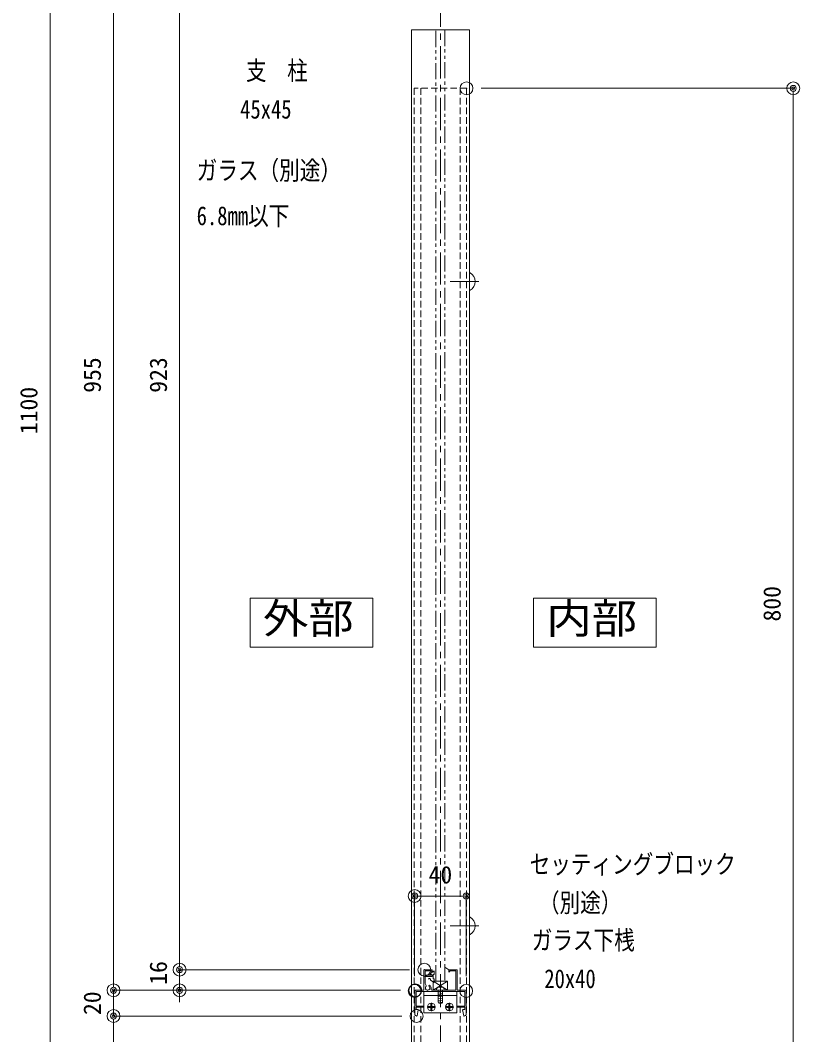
# Model space of a CAD drawing. Units: millimetres, scale not verified. Extents: x -3580 to 3580, y -1188 to 1188.
# Drawn here: x 1716 to 2320, y -617 to 170 of the extents above; entities that cross this region are included whole.
import ezdxf
from ezdxf.enums import TextEntityAlignment as Align

# ---------------------------------------------------------------- set-up
doc = ezdxf.new("R2010")
doc.units = ezdxf.units.MM
doc.header["$LTSCALE"] = 20
doc.header["$PDMODE"] = 32
doc.header["$PDSIZE"] = 10
for name, pattern in [('USER1', [2, 1.25, -0.25, 0.25, -0.25]), ('USER2', [1.25, 0.625, -0.125, 0.125, -0.125, 0.125, -0.125]), ('USER3', [0.375, 0.25, -0.125])]:
    doc.linetypes.add(name, pattern=pattern)
for name, color, linetype, lineweight in [('0-0_0', 7, 'Continuous', 18), ('0-1_DEFPOINTS', 7, 'Continuous', 18), ('0-3_アンカー', 4, 'Continuous', 18), ('0-5_6ﾊｯﾁﾝｸﾞ', 4, 'Continuous', 18), ('0-6_51破線ｱﾙﾐ', 3, 'USER3', 18), ('0-7_2躯体線', 4, 'Continuous', 18), ('0-8_3中心線', 2, 'USER1', 18), ('0-9_41ｱﾙﾐ', 6, 'Continuous', 18), ('0-A_1手摺寸法', 7, 'Continuous', 18), ('0-B_42ｱﾙﾐ部品', 6, 'Continuous', 18), ('0-C_P4-12', 7, 'Continuous', 18), ('0-D_CYAN', 4, 'Continuous', 18), ('0-E_2a', 1, 'USER2', 18)]:
    doc.layers.add(name, color=color, linetype=linetype, lineweight=lineweight)
doc.layers.add('0-2_MOJI', color=7, linetype='Continuous')
doc.styles.add('ＭＳ ゴシック', font='')
doc.styles.get('ＭＳ ゴシック').set_extended_font_data('MS Gothic')

# ---------------------------------------------------------------- blocks, each defined once
blk = doc.blocks.new('A$C43F735A4')
at = {"layer": '0-5_6ﾊｯﾁﾝｸﾞ'}
for p, q in [((1.25, 14.99), (1.66, 15.99)), ((4.34, 15.99), (1.66, 15.99)), ((4.75, 14.99), (4.34, 15.99)), ((5, 15.42), (1, 14.95)), ((5, 15.42), (1, 14.95)), ((5, 14.01), (1, 13.54)), ((5, 14.01), (1, 13.54)), ((5, 12.6), (1, 12.13)), ((5, 12.6), (1, 12.13)), ((5, 11.19), (1, 10.72)), ((5, 11.19), (1, 10.72)), ((5, 9.78), (1, 9.31)), ((5, 9.78), (1, 9.31)), ((5, 8.37), (1, 7.9)), ((5, 8.37), (1, 7.9)), ((1.25, 5.99), (1.25, 14.99)), ((4.75, 5.99), (4.75, 14.99)), ((0, 5.49), (0, 5.79)), ((5.8, 5.99), (0.2, 5.99)), ((5, 7.06), (1, 6.59)), ((5, 7.06), (1, 6.59)), ((4, 3.49), (2, 3.49)), ((6, 5.49), (6, 5.79))]:
    blk.add_line(p, q, dxfattribs=at)
for centre, radius, start, end in [((0.2, 5.79), 0.2, 90, 180), ((2, 5.49), 2, 180, 270), ((4, 5.49), 2, 270, 0), ((5.8, 5.79), 0.2, 0, 90)]:
    blk.add_arc(centre, radius, start, end, dxfattribs=at)
at = {"layer": '0-6_51破線ｱﾙﾐ'}
blk.add_line((3, 0), (3, 19.15), dxfattribs=at)
blk = doc.blocks.new('simozanuke')
at = {"layer": '0-5_6ﾊｯﾁﾝｸﾞ'}
for p, q in [((-10.3, -12), (-3.7, -12)), ((-7.87, -11.62), (-9.4, -11.62)), ((-9.4, -12.38), (-9.4, -11.62)), ((-7.87, -12.38), (-9.4, -12.38)), ((-7.37, -9.6), (-7.37, -11.12)), ((-6.62, -9.6), (-7.37, -9.6)), ((-7.37, -14.4), (-7.37, -12.88)), ((-6.62, -14.4), (-7.37, -14.4)), ((-7, -15.3), (-7, -8.7)), ((-6.62, -9.6), (-6.62, -11.12)), ((-6.62, -14.4), (-6.62, -12.88)), ((-6.12, -11.62), (-4.59, -11.62)), ((-6.12, -12.38), (-4.59, -12.38)), ((-4.59, -12.38), (-4.59, -11.62)), ((10.3, -12), (3.7, -12)), ((6.13, -11.62), (4.6, -11.62)), ((4.6, -12.38), (4.6, -11.62)), ((6.13, -12.38), (4.6, -12.38)), ((6.63, -9.6), (6.63, -11.12)), ((6.63, -9.6), (7.38, -9.6)), ((6.63, -14.4), (6.63, -12.88)), ((6.63, -14.4), (7.38, -14.4)), ((7, -15.3), (7, -8.7)), ((7.38, -9.6), (7.38, -11.12)), ((7.38, -14.4), (7.38, -12.88)), ((7.88, -11.62), (9.41, -11.62)), ((7.88, -12.38), (9.41, -12.38)), ((9.41, -12.38), (9.41, -11.62))]:
    blk.add_line(p, q, dxfattribs=at)
for centre in [(-7, -12), (7, -12)]:
    blk.add_circle(centre, 3, dxfattribs=at)
for centre, start, end in [((-7.87, -11.12), 270, 0), ((-7.87, -12.88), 0, 90), ((-6.12, -11.12), 180, 270), ((-6.12, -12.88), 90, 180), ((6.13, -11.12), 270, 0), ((6.13, -12.88), 0, 90), ((7.88, -11.12), 180, 270), ((7.88, -12.88), 90, 180)]:
    blk.add_arc(centre, 0.5, start, end, dxfattribs=at)
at = {"layer": '0-B_42ｱﾙﾐ部品'}
for p, q in [((-12.75, 0), (-12.75, -16.5)), ((12.75, 0), (12.75, -16.5)), ((12.75, -3), (-12.75, -3)), ((12.75, -16.5), (-12.75, -16.5))]:
    blk.add_line(p, q, dxfattribs=at)
blk = doc.blocks.new('_ORIGIN2')
at = {"layer": '0-0_0'}
blk.add_line((-0.5, 0), (-1, 0), dxfattribs=at)
for radius in [0.5, 0.25]:
    blk.add_circle((0, 0), radius, dxfattribs=at)
blk = doc.blocks.new('D105')
at = {"layer": '0-1_DEFPOINTS'}
for p in [(3827.44, -178.95), (4062.65, -178.95), (4016.65, -258.95)]:
    blk.add_point(p, dxfattribs=at)
at = {"layer": '0-A_1手摺寸法'}
for p, q in [((4051.15, -178.95), (3827.44, -178.95)), ((3827.44, -254.35), (3827.44, -183.55)), ((4005.15, -258.95), (3827.44, -258.95))]:
    blk.add_line(p, q, dxfattribs=at)
at = {"layer": '0-A_1手摺寸法', "xscale": 4.6, "yscale": 4.6}
for p, rotation in [((3827.44, -178.95), 90), ((3827.44, -258.95), 270)]:
    blk.add_blockref('_ORIGIN2', p, dxfattribs=dict(at, rotation=rotation))
at = {"layer": '0-A_1手摺寸法', "style": 'ＭＳ ゴシック'}
blk.add_text('80', height=13.49, rotation=90, dxfattribs=at).set_placement((3821.69, -228.15), align=Align.BOTTOM_LEFT)
blk = doc.blocks.new('D91')
at = {"layer": '0-1_DEFPOINTS'}
for p in [(3827.44, -158.95), (4061.65, -158.95), (4062.65, -178.95)]:
    blk.add_point(p, dxfattribs=at)
at = {"layer": '0-A_1手摺寸法'}
for p, q in [((3827.44, -154.35), (3827.44, -149.75)), ((4050.15, -158.95), (3827.44, -158.95)), ((3827.44, -178.95), (3827.44, -158.95)), ((4051.15, -178.95), (3827.44, -178.95)), ((3827.44, -183.55), (3827.44, -188.15))]:
    blk.add_line(p, q, dxfattribs=at)
at = {"layer": '0-A_1手摺寸法', "xscale": 4.6, "yscale": 4.6}
for p, rotation in [((3827.44, -158.95), 270), ((3827.44, -178.95), 90)]:
    blk.add_blockref('_ORIGIN2', p, dxfattribs=dict(at, rotation=rotation))
at = {"layer": '0-A_1手摺寸法', "style": 'ＭＳ ゴシック'}
blk.add_text('20', height=13.49, rotation=90, dxfattribs=at).set_placement((3821.69, -178.15), align=Align.BOTTOM_LEFT)
blk = doc.blocks.new('D106')
at = {"layer": '0-1_DEFPOINTS'}
for p in [(4051.15, 841.05), (3778.21, -258.95), (4016.65, -258.95)]:
    blk.add_point(p, dxfattribs=at)
at = {"layer": '0-A_1手摺寸法'}
for p, q in [((4039.65, 841.05), (3778.21, 841.05)), ((3778.21, 836.45), (3778.21, -254.35)), ((4005.15, -258.95), (3778.21, -258.95))]:
    blk.add_line(p, q, dxfattribs=at)
at = {"layer": '0-A_1手摺寸法', "xscale": 4.6, "yscale": 4.6}
for p, rotation in [((3778.21, 841.05), 90), ((3778.21, -258.95), 270)]:
    blk.add_blockref('_ORIGIN2', p, dxfattribs=dict(at, rotation=rotation))
at = {"layer": '0-A_1手摺寸法', "style": 'ＭＳ ゴシック'}
blk.add_text('1100', height=13.49, rotation=90, dxfattribs=at).set_placement((3772.46, 272.65), align=Align.BOTTOM_LEFT)
blk = doc.blocks.new('D85')
at = {"layer": '0-1_DEFPOINTS'}
for p in [(4051.15, 796.05), (3827.44, -158.95), (4061.65, -158.95)]:
    blk.add_point(p, dxfattribs=at)
at = {"layer": '0-A_1手摺寸法'}
for p, q in [((4039.65, 796.05), (3827.44, 796.05)), ((3827.44, 791.45), (3827.44, -154.35)), ((4050.15, -158.95), (3827.44, -158.95))]:
    blk.add_line(p, q, dxfattribs=at)
at = {"layer": '0-A_1手摺寸法', "xscale": 4.6, "yscale": 4.6}
for p, rotation in [((3827.44, 796.05), 90), ((3827.44, -158.95), 270)]:
    blk.add_blockref('_ORIGIN2', p, dxfattribs=dict(at, rotation=rotation))
at = {"layer": '0-A_1手摺寸法', "style": 'ＭＳ ゴシック'}
blk.add_text('955', height=13.49, rotation=90, dxfattribs=at).set_placement((3821.69, 304.75), align=Align.BOTTOM_LEFT)
blk = doc.blocks.new('D112')
at = {"layer": '0-1_DEFPOINTS'}
for p in [(4068.65, 780.05), (3878.71, -142.95), (4068.7, -142.95)]:
    blk.add_point(p, dxfattribs=at)
at = {"layer": '0-A_1手摺寸法'}
for p, q in [((4057.15, 780.05), (3878.71, 780.05)), ((3878.71, 775.45), (3878.71, -138.35)), ((4057.2, -142.95), (3878.71, -142.95))]:
    blk.add_line(p, q, dxfattribs=at)
at = {"layer": '0-A_1手摺寸法', "xscale": 4.6, "yscale": 4.6}
for p, rotation in [((3878.71, 780.05), 90), ((3878.71, -142.95), 270)]:
    blk.add_blockref('_ORIGIN2', p, dxfattribs=dict(at, rotation=rotation))
at = {"layer": '0-A_1手摺寸法', "style": 'ＭＳ ゴシック'}
blk.add_text('923', height=13.49, rotation=90, dxfattribs=at).set_placement((3872.96, 304.75), align=Align.BOTTOM_LEFT)
blk = doc.blocks.new('D86')
at = {"layer": '0-1_DEFPOINTS'}
for p in [(4068.7, -142.95), (3878.71, -158.95), (4061.65, -158.95)]:
    blk.add_point(p, dxfattribs=at)
at = {"layer": '0-A_1手摺寸法'}
for p, q in [((3878.71, -138.35), (3878.71, -133.75)), ((4057.2, -142.95), (3878.71, -142.95)), ((3878.71, -142.95), (3878.71, -158.95)), ((4050.15, -158.95), (3878.71, -158.95)), ((3878.71, -163.55), (3878.71, -168.15))]:
    blk.add_line(p, q, dxfattribs=at)
at = {"layer": '0-A_1手摺寸法', "xscale": 4.6, "yscale": 4.6}
for p, rotation in [((3878.71, -142.95), 270), ((3878.71, -158.95), 90)]:
    blk.add_blockref('_ORIGIN2', p, dxfattribs=dict(at, rotation=rotation))
at = {"layer": '0-A_1手摺寸法', "style": 'ＭＳ ゴシック'}
blk.add_text('16', height=13.49, rotation=90, dxfattribs=at).set_placement((3872.96, -154.65), align=Align.BOTTOM_LEFT)
blk = doc.blocks.new('D118')
at = {"layer": '0-1_DEFPOINTS'}
for p in [(4061.15, -85.78), (4061.15, -159.45), (4101.15, -159.45)]:
    blk.add_point(p, dxfattribs=at)
at = {"layer": '0-A_1手摺寸法'}
for p, q in [((4061.15, -147.95), (4061.15, -85.78)), ((4096.55, -85.78), (4065.75, -85.78)), ((4101.15, -147.95), (4101.15, -85.78))]:
    blk.add_line(p, q, dxfattribs=at)
at = {"layer": '0-A_1手摺寸法', "xscale": 4.6, "yscale": 4.6, "rotation": 180}
blk.add_blockref('_ORIGIN2', (4061.15, -85.78), dxfattribs=at)
at = {"layer": '0-A_1手摺寸法', "xscale": 4.6, "yscale": 4.6}
blk.add_blockref('_ORIGIN2', (4101.15, -85.78), dxfattribs=at)
at = {"layer": '0-A_1手摺寸法', "style": 'ＭＳ ゴシック'}
blk.add_text('40', height=13.49, dxfattribs=at).set_placement((4071.95, -80.03), align=Align.BOTTOM_LEFT)
blk = doc.blocks.new('D119')
at = {"layer": '0-1_DEFPOINTS'}
for p in [(4101.4, 541.05), (4354.99, 541.05), (4101.4, -258.95)]:
    blk.add_point(p, dxfattribs=at)
at = {"layer": '0-A_1手摺寸法'}
for p, q in [((4112.9, 541.05), (4354.99, 541.05)), ((4354.99, -254.35), (4354.99, 536.45)), ((4112.9, -258.95), (4354.99, -258.95))]:
    blk.add_line(p, q, dxfattribs=at)
at = {"layer": '0-A_1手摺寸法', "xscale": 4.6, "yscale": 4.6}
for p, rotation in [((4354.99, 541.05), 90), ((4354.99, -258.95), 270)]:
    blk.add_blockref('_ORIGIN2', p, dxfattribs=dict(at, rotation=rotation))
at = {"layer": '0-A_1手摺寸法', "style": 'ＭＳ ゴシック'}
blk.add_text('800', height=13.49, rotation=90, dxfattribs=at).set_placement((4349.24, 127.25), align=Align.BOTTOM_LEFT)
blk = doc.blocks.new('A$C5454394C')
at = {"layer": '0-9_41ｱﾙﾐ'}
for p, q in [((7, 19.99), (7, 35.49)), ((7, 19.99), (7, 35.49)), ((7.88, 35.99), (7.5, 35.99)), ((7.88, 35.99), (13.5, 35.99)), ((8, 31.79), (8, 34.99)), ((8, 34.99), (12.52, 34.99)), ((8, 31.79), (12.52, 31.79)), ((13.5, 35.14), (13.5, 35.99)), ((13.5, 30.79), (13.5, 31.64)), ((26.5, 33.99), (26.5, 35.99)), ((26.5, 35.99), (32.5, 35.99)), ((26.5, 33.99), (26.5, 35.99)), ((26.5, 35.99), (32.5, 35.99)), ((26.5, 33.99), (27.5, 34.99)), ((27.5, 34.99), (32, 34.99)), ((32, 19.99), (32, 34.99)), ((32, 19.99), (32, 34.99)), ((33, 19.99), (33, 35.49)), ((33, 19.99), (33, 35.49)), ((8, 30.79), (13.5, 30.79)), ((8, 25.47), (8, 30.79)), ((8, 25.21), (8, 30.79)), ((8.93, 23.59), (8, 25.21)), ((0, 18.49), (0, 19.49)), ((0, 18.49), (0, 1.49)), ((1.5, 19.99), (0.5, 19.99)), ((9.7, 18.99), (1, 18.99)), ((7, 19.99), (1.5, 19.99)), ((7, 19.99), (1.5, 19.99)), ((9.83, 19.2), (9.7, 18.99)), ((9.83, 19.2), (9.7, 18.99)), ((10.17, 19.2), (10.3, 18.99)), ((10.17, 19.2), (10.3, 18.99)), ((20, 18.99), (10.3, 18.99)), ((20, 18.99), (10.3, 18.99)), ((20, 19.99), (13.67, 19.99)), ((20, 19.99), (13.67, 19.99)), ((20, 19.99), (32, 19.99)), ((20, 19.99), (32, 19.99)), ((20, 19.99), (32, 19.99)), ((20, 19.99), (32, 19.99)), ((20, 18.99), (39, 18.99)), ((27.3, 18.99), (39, 18.99)), ((33, 19.99), (38.5, 19.99)), ((33, 19.99), (38.5, 19.99)), ((38.5, 19.99), (39.5, 19.99)), ((39, 18.99), (39, 14.79)), ((39, 18.99), (39, 7.79)), ((40, 18.49), (40, 19.49)), ((40, 18.49), (40, 1.49)), ((1, 14.79), (1, 7.79)), ((40, 14.79), (40, 1.49)), ((1, 7.79), (7, 7.79)), ((1, 6.79), (7, 6.79)), ((1, 6.79), (7, 6.79)), ((1, 6.79), (1, 4.99)), ((1, 6.79), (1, 4.99)), ((1, 4.99), (2.5, 4.99)), ((2.8, 4.69), (1.8, 0.19)), ((7, 7.79), (7, 6.79)), ((7, 7.79), (7, 6.79)), ((33, 7.71), (33.09, 7.79)), ((33, 7.79), (33, 6.79)), ((33, 7.79), (33, 6.79)), ((39, 7.79), (33, 7.79)), ((39, 7.79), (33, 7.79)), ((39, 6.79), (33, 6.79)), ((39, 6.79), (33, 6.79)), ((37.2, 4.69), (38.2, 0.19))]:
    blk.add_line(p, q, dxfattribs=at)
for points in [[(26.5, 33.99), (27.5, 34.99), (32, 34.99)], [(1, 18.99), (1, 7.79), (7, 7.79)], [(12.7, 18.99), (10.3, 18.99), (13.3, 18.99)], [(39, 6.79), (39, 4.99), (37.5, 4.99)], [(39, 6.79), (39, 4.99), (37.57, 4.99)]]:
    blk.add_lwpolyline(points, dxfattribs=at)
for centre, radius, start, end in [((7.5, 35.49), 0.5, 90, 180), ((13, 35.14), 0.5, 197.4576, 0), ((13, 31.64), 0.5, 0, 162.5424), ((32.5, 35.49), 0.5, 0, 90), ((11.53, 23.39), 0.5, 47.24126, 227.24126), ((10, 21.74), 2.75, 348.46304, 47.24126), ((0.5, 19.49), 0.5, 90, 180), ((10, 21.74), 1.75, 132.75874, 47.24126), ((8.47, 23.39), 0.5, 312.75874, 23.62063), ((8.47, 23.39), 0.5, 312.75874, 23.62063), ((10, 19.09), 0.2, 32.33353, 147.66647), ((10, 19.09), 0.2, 32.33353, 147.66647), ((13.67, 20.99), 1, 168.46304, 270), ((13.67, 20.99), 1, 168.46304, 270), ((39.5, 19.49), 0.5, 0, 90), ((1.5, 1.49), 1.5, 180, 275.99682), ((1.6, 0.19), 0.2, 286.47213, 360), ((2.5, 4.69), 0.3, 0, 90), ((37.5, 4.69), 0.3, 90, 180), ((38.4, 0.19), 0.2, 180, 253.52787), ((38.5, 1.49), 1.5, 264.00318, 0)]:
    blk.add_arc(centre, radius, start, end, dxfattribs=at)
blk = doc.blocks.new('A$C11FF1953')
at = {"layer": '0-3_アンカー'}
for p, q in [((4.57, 3.26), (3.8, 3.26)), ((3.8, 3.26), (3.8, -0.06)), ((4.57, -0.06), (3.8, -0.06))]:
    blk.add_line(p, q, dxfattribs=at)
at = {"layer": '0-5_6ﾊｯﾁﾝｸﾞ'}
for p, q in [((0.59, 3.2), (0, 3.2)), ((0.59, 0), (0, 0)), ((1.57, 4.2), (4.57, 6.1)), ((1.57, 4.2), (1.57, 3.35)), ((4.57, 6.1), (4.57, 3.26)), ((4.57, -0.06), (4.57, -2.9))]:
    blk.add_line(p, q, dxfattribs=at)
blk.add_lwpolyline([(1.57, -0.15), (1.57, -1), (4.57, -2.9)], dxfattribs=at)
for centre, start, end in [((1.07, 3.35), 197.4576, 0), ((1.07, -0.15), 0, 162.5424)]:
    blk.add_arc(centre, 0.5, start, end, dxfattribs=at)

msp = doc.modelspace()

# ---------------------------------------------------------------- linework, layer by layer
at = {"layer": '0-0_0'}
for p, q in [((2019.1, 162.38), (2019.1, -666.69)), ((2064.1, 162.38), (2064.1, -666.69))]:
    msp.add_line(p, q, dxfattribs=at)
at = {"layer": '0-1_DEFPOINTS'}
msp.add_line((2064.1, 162.38), (2019.1, 162.38), dxfattribs=at)
at = {"layer": '0-3_アンカー', "linetype": 'USER3'}
for p, q in [((2021.35, 117.11), (2021.35, -682.89)), ((2061.85, 117.11), (2021.35, 117.11)), ((2026.35, 117.11), (2026.35, -682.89)), ((2056.85, 117.11), (2056.85, -682.89)), ((2061.85, 117.11), (2061.85, -682.89))]:
    msp.add_line(p, q, dxfattribs=at)
at = {"layer": '0-7_2躯体線'}
for p, q in [((2064.1, -39.64), (2064.1, -26.14)), ((2064.6, -26.14), (2064.1, -26.14)), ((2049.16, -32.89), (2071.42, -32.89)), ((2064.6, -39.64), (2064.1, -39.64)), ((2064.1, -539.64), (2064.1, -526.14)), ((2064.6, -526.14), (2064.1, -526.14)), ((2049.16, -532.89), (2071.42, -532.89)), ((2064.6, -539.64), (2064.1, -539.64))]:
    msp.add_line(p, q, dxfattribs=at)
for centre in [(2060.91, -32.89), (2060.91, -532.89)]:
    msp.add_arc(centre, 7.7, 298.69866, 61.30134, dxfattribs=at)
at = {"layer": '0-8_3中心線'}
msp.add_line((2041.6, 469.74), (2041.6, -842.62), dxfattribs=at)
at = {"layer": '0-A_1手摺寸法', "color": 3}
for p, q in [((2047.1, -575.89), (2036.1, -582.89)), ((2036.1, -575.89), (2047.1, -582.89))]:
    msp.add_line(p, q, dxfattribs=at)
msp.add_lwpolyline([(2047.1, -575.89), (2036.1, -575.89), (2036.1, -582.89), (2047.1, -582.89)], close=True, dxfattribs=at)
at = {"layer": '0-C_P4-12'}
for p, q in [((1893.84, -278.66), (1893.84, -316.67)), ((2113.75, -278.66), (2113.75, -316.67))]:
    msp.add_line(p, q, dxfattribs=at)
for points in [[(1893.84, -316.67), (1989.16, -316.67), (1989.16, -278.66), (1893.84, -278.66)], [(2113.75, -316.67), (2209.08, -316.67), (2209.08, -278.66), (2113.75, -278.66)]]:
    msp.add_lwpolyline(points, dxfattribs=at)
at = {"layer": '0-D_CYAN'}
msp.add_line((2048.16, -566.89), (2044.96, -564.87), dxfattribs=at)
at = {"layer": '0-E_2a'}
for p, q in [((2038.16, -575.89), (2038.16, 162.38)), ((2044.96, 162.38), (2044.96, -575.89)), ((2044.96, -575.89), (2038.16, -575.89))]:
    msp.add_line(p, q, dxfattribs=at)

# ---------------------------------------------------------------- block references
at = {"layer": '0-2_MOJI', "xscale": -1, "rotation": 180}
msp.add_blockref('A$C43F735A4', (2038.6, -576.9), dxfattribs=at)
at = {"layer": '0-3_アンカー'}
msp.add_blockref('A$C11FF1953', (2032.22, -573.99), dxfattribs=at)
at = {"layer": '0-9_41ｱﾙﾐ'}
msp.add_blockref('simozanuke', (2041.6, -583.89), dxfattribs=at)
at = {"layer": '0-A_1手摺寸法'}
for name in ['D106', 'D85', 'D112', 'D119', 'D118', 'D86', 'D91', 'D105']:
    msp.add_blockref(name, (-2039.54, -423.94), dxfattribs=at)
at = {"layer": '0-B_42ｱﾙﾐ部品'}
msp.add_blockref('A$C5454394C', (2021.66, -602.88), dxfattribs=at)

# ---------------------------------------------------------------- texts
at = {"layer": '0-0_0', "style": 'ＭＳ ゴシック', "width": 0.8}
for s, p in [('支\u3000柱', (1890.7, 119.15)), ('45x45', (1886.18, 89.22)), ('ガラス（別途）', (1852.44, 41.73)), ('6.8mm以下', (1852.44, 6.5)), ('セッティングブロック', (2110.84, -496.74)), ('（別途）', (2118.07, -526.67)), ('ガラス下桟', (2112.49, -555.69)), ('20x40', (2122.25, -585.62))]:
    msp.add_text(s, height=14.66, dxfattribs=at).set_placement(p, align=Align.BOTTOM_LEFT)
at = {"layer": '0-C_P4-12', "style": 'ＭＳ ゴシック', "width": 1.1}
for s, p in [('外部', (1903.9, -313.04)), ('内部', (2123.81, -313.04))]:
    msp.add_text(s, height=23.46, dxfattribs=at).set_placement(p, align=Align.BOTTOM_LEFT)

doc.saveas('drawing.dxf')
